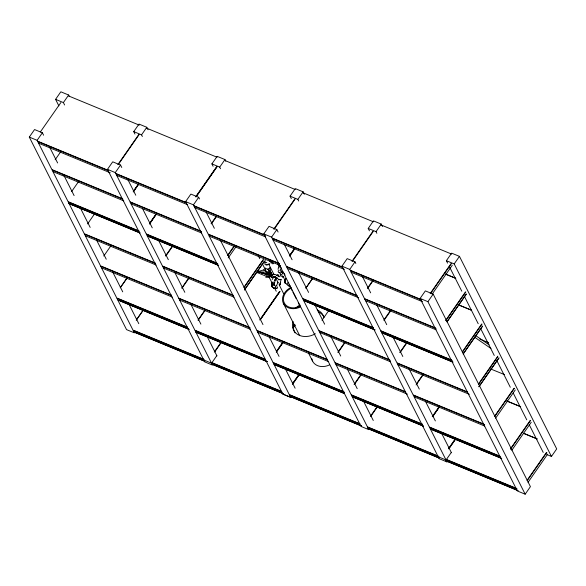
<?xml version="1.0" encoding="UTF-8"?>
<svg xmlns="http://www.w3.org/2000/svg" width="586" height="586" viewBox="0 0 586 586"><rect width="100%" height="100%" fill="white"/><g stroke="black" fill="none" stroke-linecap="round" stroke-linejoin="round"><path stroke-width="0.88" d="M278.108 269.37L278.54 266.989M270.205 273.838L269.97 271.223L269.142 270.424M278.65 279.339L275.332 277.017L277.156 277.925L273.655 276.834L275.867 277.068L271.933 277.61L271.765 276.819M275.559 278.811L274.739 280.445L275.515 278.768L274.49 283.221L273.303 283.675M268.945 270.161L268.586 269.047L269.509 268.234M282.613 276.314L282.701 277.156M279.837 279.647L281.097 279.449L279.698 285.287M269.487 268.256L270.227 267.751L270.329 271.237M269.809 260.506L270.029 261.554L271.369 261.722M284.335 273.244L284.415 274.197M277.954 282.196L276.651 285.463M272.05 274.834L271.904 274.153M271.171 262.894L270.739 262.858M268.952 275.523L269.077 275.156M267.604 276.826L265.861 277.493L267.509 274.277M263.473 270.007L257.496 271.706L267.282 274.314L267.927 272.365L257.547 271.714L268.293 274.373M264.667 262.396L265.355 260.536M285.514 279.258L284.781 280.958L285.463 283.565L284.781 280.958L285.638 279.046L284.781 280.958L285.316 283.324L284.833 280.701L285.814 278.885L284.833 280.701L285.236 283.038M273.589 277.178L272.175 279.537M268.505 274.468L268.974 275.53M29.3 137.095L37.116 140.318L134.37 332.855L126.554 329.632L29.3 137.095L34.552 129.543L42.368 132.773L43.606 135.22M58.871 105.876L55.575 99.349L60.827 91.797L68.643 95.027L69.456 96.631M40.28 132.055L60.907 102.499M37.116 140.318L42.368 132.773M64.607 104.982L63.391 102.579L68.643 95.027M55.157 159.744L60.841 151.576M71.624 191.541L78.421 181.785M107.458 169.361L115.274 172.592L212.535 365.122L204.719 361.899L107.458 169.361L112.717 161.817L120.533 165.04L121.763 167.486M134.97 134.062L133.733 131.616L138.992 124.071L146.808 127.294L148.038 129.74M117.837 164.651L138.801 134.494M118.438 164.322L139.116 134.619M115.274 172.592L120.533 165.04M142.376 136.479L141.548 134.846L146.808 127.294M87.578 223.918L94.815 213.524M133.52 191.139L138.692 183.711M133.242 191.585L138.486 184.085M133.315 192.01L138.486 184.583M103.788 256.009L111.025 245.615M149.73 223.229L155.935 214.315M149.474 223.684L156.264 213.927M149.525 224.101L156.25 214.447M120.511 287.352L127.235 277.705M120.255 287.807L127.045 278.05M185.616 201.628L193.439 204.858L290.693 397.396L282.877 394.166L185.616 201.628L190.875 194.083L198.691 197.306L199.511 198.94M213.106 166.292L211.898 163.89L217.15 156.337L224.965 159.568L225.786 161.194M195.687 196.793L216.586 166.776M196.288 196.464L216.959 166.761M196.017 196.933L216.915 166.907M193.439 204.858L198.691 197.306M220.534 168.746L219.713 167.113L224.965 159.568M165.42 256.06L172.658 245.666M166.256 255.445L172.973 245.79M136.208 320.183L143.438 309.789M136.465 319.897L143.255 310.14M211.092 223.72L216.315 216.219M211.421 223.859L216.644 216.359M181.872 287.851L188.868 277.749M181.946 288.275L189.183 277.881M227.822 255.064L234.092 246.054M227.888 255.496L234.612 245.842M228.218 257.906L235.968 246.765M198.083 319.941L204.895 310.192M198.156 320.366L205.393 309.972M263.781 233.902L271.596 237.125L368.85 429.663L361.035 426.432L263.781 233.902L269.033 226.35L276.848 229.58L278.086 232.027M291.293 198.603L290.055 196.156L295.307 188.604L303.123 191.834L304.361 194.281M273.845 229.06L294.743 199.042M274.175 229.199L295.124 199.028M271.596 237.125L276.848 229.58M298.692 201.013L297.871 199.379L303.123 191.834M244.032 287.147L263.363 259.386M244.098 287.587L263.224 260.111M244.487 289.828L264.337 261.305M244.428 289.989L264.586 261.034M214.293 352.032L221.288 341.931M214.879 351.71L221.083 342.803M216.813 355.651L211.561 363.195L203.745 359.972M289.777 255.24L294.472 248.486M289.843 255.679L294.494 248.991M289.579 256.126L294.809 248.625M259.723 319.993L279.573 291.469M260.309 319.678L279.954 291.462M260.572 319.377L279.903 291.608M306.053 287.763L312.77 278.116M305.789 288.217L312.587 278.46M276.453 351.329L282.723 342.327M293.168 327.31L294.736 325.062M276.519 351.761L282.723 342.854M293.059 328.006L295.124 325.032M276.262 352.215L283.053 342.458M293.498 327.449L295.066 325.201M447.968 460.559L447.008 461.929L439.192 458.706L341.938 266.169L347.19 258.624L355.006 261.847L355.834 263.48M369.429 230.833L368.213 228.423L373.465 220.878L381.281 224.101L382.519 226.548M352.003 261.334L372.901 231.309M352.604 260.997L373.231 231.448M447.008 461.929L349.754 269.399L355.006 261.847M376.857 233.287L376.029 231.653L381.281 224.101M322 320.308L328.98 310.199M292.663 383.42L298.933 374.41M292.729 383.852L298.933 374.945M292.473 384.306L299.263 374.549M367.935 287.514L372.637 280.753M367.481 288.686L372.967 280.892M337.88 352.259L344.671 342.502M338.21 352.398L345.191 342.29M384.145 319.597L390.415 310.595M383.955 320.483L390.745 310.734M354.091 384.35L360.881 374.593M354.42 384.482L361.401 374.381M420.096 298.435L425.355 290.89L433.171 294.113L530.425 486.651L525.173 494.203L517.357 490.973L420.096 298.435L427.912 301.665L525.173 494.203M447.587 263.099L446.371 260.697L451.63 253.145L459.446 256.368L556.7 448.905L551.448 456.457L546.753 454.516M430.161 293.601L451.059 263.583M430.761 293.271L451.44 263.568M432.124 294.187L452.282 265.231M427.912 301.665L433.171 294.113M551.448 456.457L454.187 263.92L459.446 256.368M399.828 352.442L406.618 342.685M400.157 352.574L407.138 342.473M370.821 415.686L377.091 406.684M370.63 416.573L377.421 406.816M445.572 320.527L465.423 292.011M446.158 320.212L465.804 291.996M447.067 321.707L466.397 293.938M447.001 321.875L466.126 294.406M416.558 383.779L422.828 374.769M416.111 384.958L423.348 374.557M462.303 351.871L481.633 324.102M462.369 352.303L482.014 324.087M463.277 353.79L482.608 326.028M463.211 353.966L482.337 326.497M432.248 416.617L439.039 406.86M432.842 416.302L439.559 406.647M432.578 416.756L439.368 406.999M478.513 383.955L497.844 356.185M478.579 384.394L497.704 356.918M478.96 386.635L498.818 358.112M478.901 386.797L499.06 357.841M448.458 448.708L455.249 438.951M449.044 448.393L455.249 439.478M448.788 448.847L455.578 439.09M451.293 452.458L446.041 460.003L438.225 456.78M494.723 416.045L514.054 388.276M494.789 416.478L514.427 388.262M495.631 418.148L515.27 389.932M510.933 448.136L530.264 420.367M510.479 449.315L530.638 420.352M511.842 450.238L531.231 422.294M527.136 480.227L546.467 452.458M527.21 480.659L546.848 452.443M528.045 482.322L547.69 454.106M289.023 284.964C287.155 287.374 286.166 281.837 288.693 282.723M271.97 262.799L269.992 261.085M272.871 274.834L271.999 275.274M276.255 287.968L275.23 288.004M268.571 269.172L270.227 267.751M269.223 272.072L269.523 271.655L268.578 270.761L268.967 270.791M273.662 263.502C272.241 264.777 270.9 262.132 272.666 261.612M268.893 270.659L270.131 271.779L268.498 273.12L268.527 274.475M272.05 275.676L270.703 275.845M267.319 274.395L268.073 274.219M266.352 264.711L269.641 263.927M276.255 275.588L277.705 275.002M267.582 276.848L269.714 276.057M267.648 264.747L269.531 264.088M269.699 276.072L272.717 275.889M271.985 277.603L274.087 276.907L271.933 277.61L270.754 275.567M279.2 265.641L279.969 266.447M278.65 279.815L281.097 279.449M263.436 270L264.154 269.963M267.963 264.608L266.571 264.747L267.824 264.711M269.934 274.46L271.047 274.299L269.597 273.039M272.849 274.739L271.552 274.768M273.01 274.658L271.648 274.688M271.648 274.973L272.248 274.951L270.512 273.625M286.825 284.335L285.873 283.404M270.761 275.772L271.142 275.757M269.406 275.039L272.248 274.951L271.626 274.49M269.399 274.416L271.801 274.482L270.043 273.787M282.034 276.548L283.653 276.629L282.086 276.489M272.094 274.981L270.512 274.592M267.245 274.307L257.547 271.714M271.992 275.801L272.387 275.852M270.073 275.75L270.725 275.852M264.718 273.809L263.978 273.574L265.678 274.116M264.11 269.956L268.63 272.981M265.209 273.992L264.755 273.816M273.186 274.175L275.999 274.724L278.313 276.248M261.737 272.908L262.931 273.259M268.608 269.707L266.637 268.82A4.673 4.183 54.6 0 1 265.861 268.425L265.238 268L266 271.538M274.717 285.624C273.508 285.279 274.526 285.946 273.889 284.364L274.116 285.499L273.904 284.173M271.208 274.248L269.135 273.354M267.45 269.12L267.883 269.296M68.643 95.965L139.241 125.111M146.493 128.107L217.091 157.253M225.493 160.725L295.249 189.52M302.837 192.721L373.407 221.794M380.973 224.914L451.564 254.06M55.575 99.349L63.391 102.579M133.733 131.616L141.548 134.846M211.898 163.89L219.713 167.113M290.055 196.156L297.871 199.379M368.213 228.423L376.029 231.653M446.371 260.697L454.187 263.92M445.756 274.16L455.842 278.328M445.272 274.028L455.417 278.218M458.604 304.867L471.21 310.067M458.941 305.072L471.627 310.309M341.938 266.169L349.754 269.399M38.171 141.424L108.381 170.409M116.013 173.566L186.231 202.551M194.178 205.833L264.389 234.818M272.336 238.099L342.554 267.091M350.494 270.373L420.711 299.358M37.958 141.607L108.549 170.753M116.643 174.093L186.399 202.895M193.959 206.016L265.399 235.506M272.959 238.634L342.715 267.428M351.124 270.9L421.715 300.047M38.801 143.27L110.234 172.767M116.643 175.412L187.242 204.558M194.801 207.678L265.399 236.825M272.966 239.952L344.4 269.443M351.124 272.219L422.557 301.709M479.861 339.038L488.687 342.744M52.535 169.852L121.903 198.493M130.378 201.994L200.595 230.979M208.535 234.261L279.595 263.597M286.7 266.535L356.911 295.52M364.858 298.801L435.068 327.786M52.315 170.035L122.914 199.181M130.165 202.177L201.599 231.675M209.165 234.796L278.921 263.59M286.481 266.718L357.079 295.864M364.646 298.985L436.079 328.475M53.158 171.705L123.756 200.852M131.008 203.84L201.599 232.986M209.165 236.114L280.599 265.605M287.323 268.381L358.727 297.798M365.481 300.647L436.079 329.793M256.031 272.094L269.992 277.786M288.48 285.419L290.165 286.115M490.511 368.902L504.473 374.593M68.738 201.943L138.955 230.935M146.588 234.085L216.805 263.07M302.903 298.618L373.121 327.611M381.068 330.892L451.279 359.877M68.525 202.126L139.124 231.272M146.375 234.268L217.809 263.759M303.533 299.153L373.289 327.955M380.849 331.075L452.289 360.566M69.712 203.869L139.929 232.854M147.562 236.012L218.622 265.348M303.878 300.545L374.937 329.881M382.035 332.819L453.103 362.155M68.525 203.445L139.966 232.942M147.218 235.931L218.651 265.429M303.533 300.471L374.967 329.962M381.691 332.738L452.289 361.884M507.234 401.132L520.683 406.684M506.722 400.985L520.258 406.574M84.948 234.034L155.165 263.019M162.798 266.176L233.008 295.161M319.114 330.709L389.331 359.701M397.279 362.976L467.489 391.968M84.736 234.217L155.334 263.363M163.421 266.703L233.177 295.505M319.744 331.244L390.335 360.39M397.901 363.51L467.657 392.312M85.578 235.88L156.176 265.026M163.421 268.022L234.019 297.168M320.088 332.636L390.342 361.709M397.901 364.829L469.342 394.319M523.445 433.222L536.893 438.775M523.774 433.428L537.311 439.017M101.158 266.125L171.376 295.11M179.008 298.259L249.218 327.252M257.166 330.533L327.384 359.518M335.324 362.8L405.541 391.785M413.482 395.067L483.699 424.059M100.946 266.308L171.544 295.454M178.796 298.442L250.229 327.94M257.789 331.061L327.545 359.863M335.111 362.983L405.71 392.129M414.112 395.601L484.71 424.747M101.788 267.97L172.379 297.117M179.631 300.113L250.229 329.259M257.796 332.379L328.387 361.525M335.954 364.646L407.387 394.144M414.456 396.993L484.71 426.066M117.368 298.208L187.586 327.2M195.219 330.35L265.429 359.343M273.376 362.617L343.586 391.609M351.534 394.891L422.594 424.227M429.692 427.157L499.909 456.142M117.156 298.399L187.747 327.545M195.841 330.885L265.597 359.679M273.164 362.807L344.597 392.298M352.164 395.418L421.92 424.22M429.479 427.341L500.078 456.487M119.185 300.486L189.403 329.471M196.185 332.277L267.245 361.613M274.351 364.543L344.561 393.536M352.508 396.817L423.568 426.154M430.666 429.084L501.726 458.42M117.998 300.061L188.589 329.207M195.841 332.203L267.282 361.694M273.999 364.47L344.597 393.616M352.164 396.737L423.597 426.234M430.322 429.003L500.92 458.149M133.579 330.299L203.796 359.291M211.429 362.441L281.639 391.426M289.587 394.708L359.797 423.7M367.744 426.974L437.962 455.967M445.902 459.248L516.962 488.585M133.366 330.482L203.957 359.628M212.051 362.968L281.807 391.77M289.374 394.891L359.965 424.037M367.532 427.165L438.965 456.655M446.532 459.776L516.288 488.578M134.553 332.225L204.763 361.218M212.396 364.367L283.456 393.704M290.561 396.634L361.621 425.971M367.869 428.556L438.929 457.893M446.876 461.175L517.936 490.511M133.366 331.801L204.8 361.298M212.051 364.287L283.485 393.785M290.209 396.561L361.65 426.051M368.374 428.827L438.965 457.974M445.69 460.75L517.965 490.592M282.811 394.034L290.627 397.264M269.838 261.063L269.355 260.484M270.131 271.779L269.077 271.208M281.478 268.19L281.016 267.707M272.307 283.412C270.454 282.086 274.248 281.522 274.512 283.031M475.649 335.558L489.12 344.876M474.462 337.075L490.987 348.509M266.813 262.711C264.953 261.129 263.825 265.128 266.19 264.909A1.033 0.886 -32 0 0 266.755 264.667M276.944 286.041L275.676 285.873A1.157 0.784 82.2 0 0 275.361 286.715C274.995 288.62 278.16 289.294 277.486 287.001M274.043 288.29L272.153 286.781L271.867 283.822L272.153 286.781L274.49 288.429L272.263 286.972L274.255 288.407L272.153 286.781L271.816 284.005L272.153 286.224M285.155 275.054L284.606 274.519M269.267 272.483L270.534 273.625M268.593 269.677L269.318 270.505L269.428 272.395M266.352 274.05L267.45 275.09M269.179 272.49L270.065 273.244M271.076 261.678L271.538 262.14M282.152 276.109L283.119 277.031M266.872 271.736L267.238 272.109M281.698 275.581L283.023 276.922M284.042 278.687L285.367 280.027M278.628 276.27C280.738 278.606 277.251 272.944 277.845 275.061M269.655 272.988L269.941 273.369M270.344 271.215L270.981 272.344M269.172 271.186L268.945 270.783M271.889 274.175L271.267 272.864M271.281 275.83L271.618 276.497M449.616 267.113L461.768 291.176M464.229 296.04L478.213 323.728M480.681 328.621L494.262 355.497M496.73 360.383L510.303 387.258M513.182 392.957L526.763 419.832M529.231 424.725L543.215 452.414M362.426 276.533L370.667 292.846M376.849 305.086L386.738 324.666M392.92 336.906L402.816 356.486M408.991 368.719L419.298 389.119M425.48 401.351L435.369 420.931M441.551 433.171L451.44 452.751M284.269 244.267L292.099 259.766M298.281 271.999L308.58 292.399M314.763 304.632L324.651 324.212M330.834 336.452L340.722 356.032M347.322 369.085L357.211 388.665M363.393 400.905L373.282 420.484M289.279 284.869L292.143 290.539M292.963 292.165L296.238 298.648M298.289 302.706L299.922 305.943M277.713 263.993L279.361 267.253M280.189 268.886L282.247 272.966M288.429 285.199L289.25 286.832M268.747 264.198L274.109 274.805M275.757 278.064L278.225 282.957M279.053 284.591L283.587 293.564M291.132 287.345A13.72 10.856 -26.8 0 0 283.272 303.101L299.746 335.705M308.39 352.823L312.506 360.969M258.133 255.43L259.781 258.69M262.25 263.575L265.539 270.087M268.835 276.607L272.124 283.119M274.592 288.012L276.24 291.264M206.111 211.993L214.351 228.313M220.534 240.546L262.975 324.578M269.157 336.818L279.053 356.398M285.228 368.631L295.124 388.21M127.946 179.726L135.776 195.226M142.369 208.279L152.265 227.859M158.857 240.912L168.336 259.679M174.518 271.911L184.817 292.311M190.999 304.544L200.888 324.124M207.07 336.364L216.959 355.944M49.788 147.46L57.618 162.959M63.801 175.192L74.1 195.592M80.282 207.825L90.178 227.405M96.353 239.645L106.249 259.224M112.842 272.278L122.73 291.857M128.913 304.097L138.801 323.677M270.996 272.322L271.252 272.886M271.486 273.384L271.699 273.823M280.262 274.556L280.621 276.131M271.838 284.195L272.16 286.276M270.087 271.684L270.124 272.204M270.139 272.746L270.146 273.303M283.412 272.212A0.733 0.476 -39.3 0 1 282.76 271.714M281.602 272.182A1.231 1.077 -50.1 0 1 282.459 273.552A1.231 1.077 -50.1 0 1 280.914 274.482A1.231 1.077 -50.1 0 1 280.372 272.922M272.204 262.66A1.062 0.901 -36.9 0 1 272.072 262.308M283.976 277.896A0.733 0.637 -50.1 0 1 283.69 277.522M280.394 271.699A1.231 1.077 -50.1 0 1 278.599 272.387A1.231 1.077 -50.1 0 1 278.746 270.498M279.837 270.293A1.231 1.077 -50.1 0 1 280.071 270.41M279.844 273.091A0.733 0.637 -50.1 0 1 279.683 272.812M300.186 307.079A13.72 10.856 -26.8 0 1 283.272 303.101M329.42 364.946A13.72 10.856 -26.8 0 1 311.833 358.793M299.864 306.368A12.738 10.079 -26.8 0 1 284.4 303.152A12.738 10.079 -26.8 0 1 290.275 288.671M295.718 308.046A12.738 10.079 -26.8 0 1 300.032 305.028M295.08 332.914A16.518 13.068 -26.8 0 1 293.864 324.087M318.205 311.884A16.518 13.068 -26.8 0 1 323.604 316.308M315.349 333.756A16.518 13.068 -26.8 0 1 298.179 334.774A16.518 13.068 -26.8 0 1 293.103 321.436M317.231 309.957A16.518 13.068 -26.8 0 1 323.955 317.531M280.628 282.708L279.529 285.397L280.65 282.708"/></g></svg>
